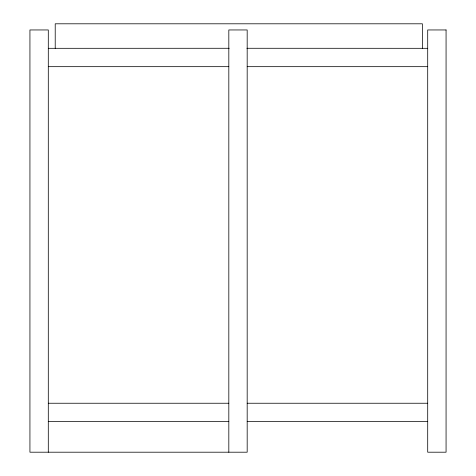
<?xml version="1.0" encoding="UTF-8"?>
<svg xmlns="http://www.w3.org/2000/svg" width="476" height="476" viewBox="0 0 476 476"><rect width="100%" height="100%" fill="white"/><g stroke="black" fill="none" stroke-linecap="round" stroke-linejoin="round"><path stroke-width="0.71" d="M48.296 48.314L229.206 48.278M246.919 48.278L427.704 48.314M48.296 66.67L228.819 66.67M247.181 66.67L427.704 66.67M48.296 403.243L228.819 403.243M247.181 403.243L427.704 403.243M48.296 421.605L228.819 421.605M247.181 421.605L427.704 421.605M422.385 48.278L422.385 23.8L55.216 23.8L55.216 48.278M228.819 452.2L228.819 29.952L247.181 29.952L247.181 452.2L29.934 452.2L29.934 29.952L48.296 29.952L48.296 452.2M446.066 29.952L427.704 29.952L427.704 452.2L446.066 452.2L446.066 29.952"/></g></svg>
